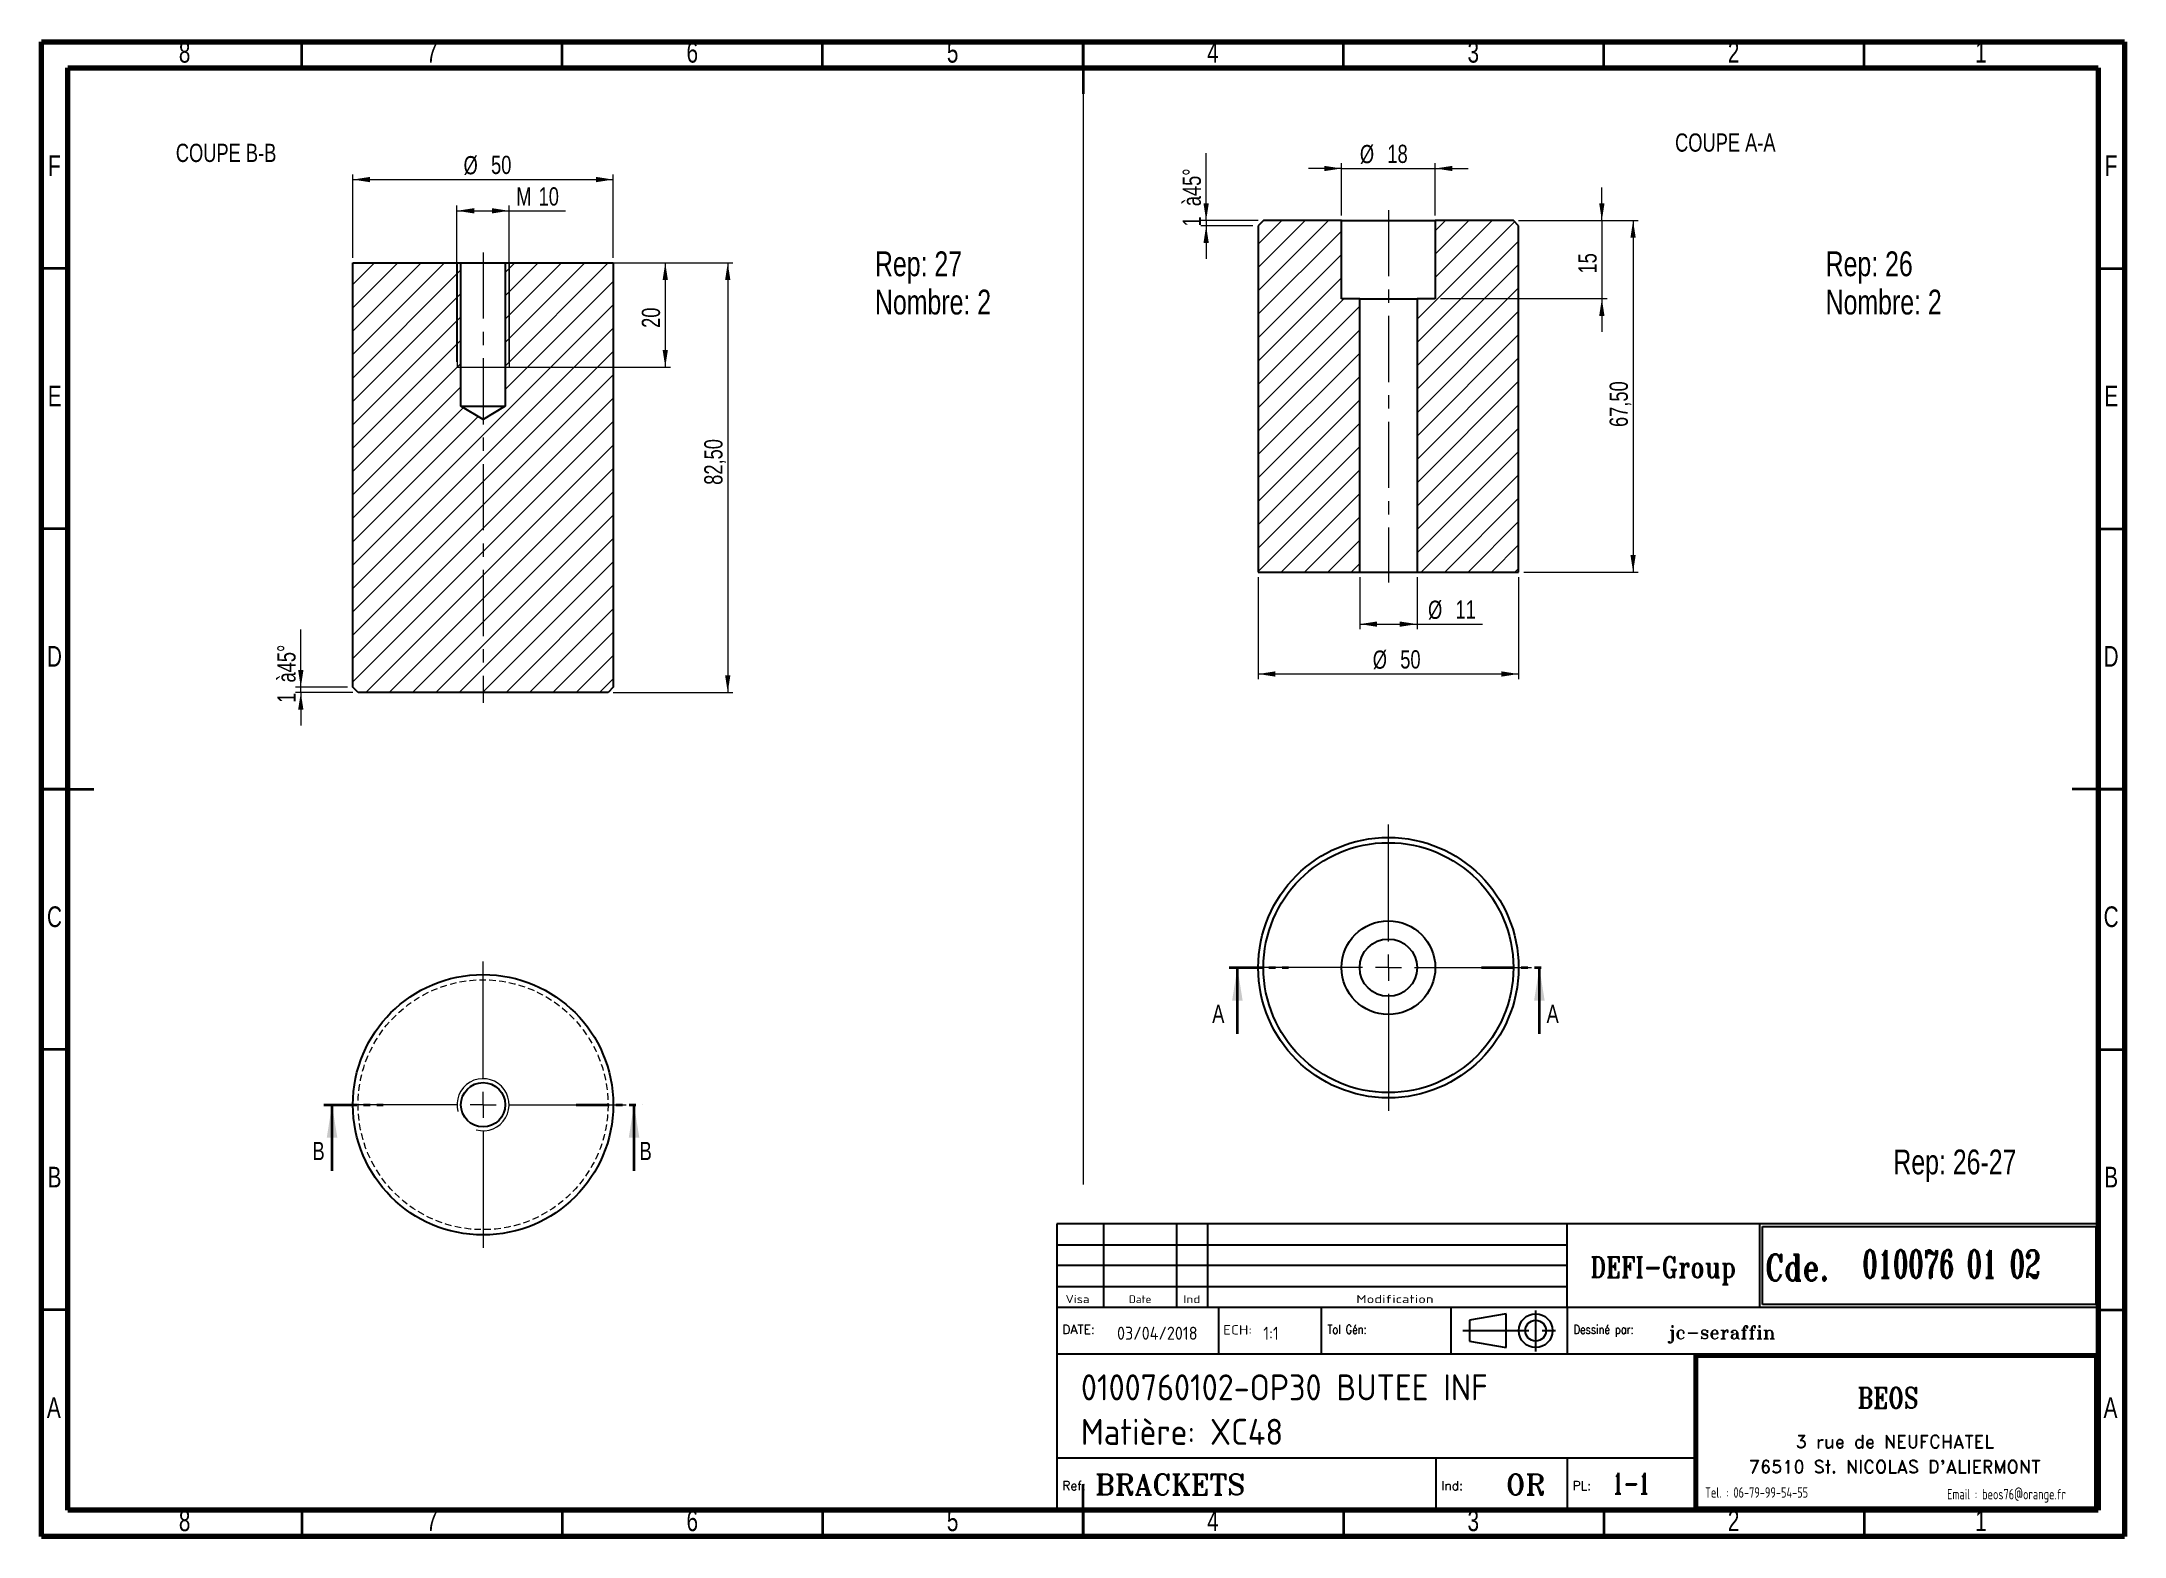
# Model space of a CAD drawing. Header units: millimetres. Extents: x 15 to 415, y 5 to 292.
import ezdxf

# ---------------------------------------------------------------- set-up
doc = ezdxf.new("R2010")
doc.units = ezdxf.units.MM
for name, pattern in [('CENTERX2', [20.32, 12.7, -2.54, 2.54, -2.54]), ('HIDDEN', [1.905, 1.27, -0.635]), ('PHANTOM', [12.7, 6.35, -1.27, 1.27, -1.27, 1.27, -1.27])]:
    doc.linetypes.add(name, pattern=pattern)
doc.layers.add('DIMENSIONS', color=176, linetype='Continuous')
doc.styles.add('SLDTEXTSTYLE0', font='TXT', dxfattribs={"width": 0.75})
doc.styles.add('SLDTEXTSTYLE1', font='ISOCP')
doc.styles.add('SLDTEXTSTYLE10', font='ISOCP', dxfattribs={"width": 1.147311})
doc.styles.add('SLDTEXTSTYLE11', font='ISOCP', dxfattribs={"width": 1.385904})
doc.styles.add('SLDTEXTSTYLE12', font='ISOCP', dxfattribs={"width": 1.246461})
doc.styles.add('SLDTEXTSTYLE13', font='ROMAND')
doc.styles.add('SLDTEXTSTYLE2', font='ROMANT', dxfattribs={"width": 0.8})
doc.styles.add('SLDTEXTSTYLE3', font='ISOCP', dxfattribs={"width": 0.8})
doc.styles.add('SLDTEXTSTYLE4', font='ROMANS', dxfattribs={"width": 0.8})
doc.styles.add('SLDTEXTSTYLE5', font='ROMANT')
doc.styles.add('SLDTEXTSTYLE6', font='ROMANS')
doc.styles.add('SLDTEXTSTYLE7', font='ROMANT', dxfattribs={"width": 0.65})
doc.styles.add('SLDTEXTSTYLE8', font='ISOCP', dxfattribs={"width": 1.446157})
doc.styles.add('SLDTEXTSTYLE9', font='ISOCP', dxfattribs={"width": 1.294402})
doc.dimstyles.new('SLDDIMSTYLE0', dxfattribs={"dimtxt": 3.5, "dimasz": 3.302, "dimexe": 0, "dimexo": 0.0625, "dimgap": 0.875, "dimtad": 1, "dimrnd": 1e-09, "dimzin": 12, "dimdsep": 46, "dimtxsty": 'SLDTEXTSTYLE0', "dimsah": 1, "dimcen": 0.09, "dimadec": 0, "dimazin": 3, "dimtfac": 1, "dimtmove": 0, "dimatfit": 0, "dimfxl": 1, "dimfrac": 2, "dimtolj": 1, "dimtzin": 12, "dimarcsym": 0})
doc.dimstyles.new('SLDDIMSTYLE1', dxfattribs={"dimtxt": 3.5, "dimasz": 3.302, "dimexe": 0, "dimexo": 0.0625, "dimgap": 0.875, "dimtad": 1, "dimrnd": 1e-09, "dimzin": 12, "dimdsep": 46, "dimtxsty": 'SLDTEXTSTYLE0', "dimsah": 1, "dimcen": 0.09, "dimadec": 0, "dimazin": 3, "dimtfac": 1, "dimtofl": 0, "dimtmove": 0, "dimatfit": 3, "dimfxl": 1, "dimfrac": 2, "dimtolj": 1, "dimtzin": 12, "dimarcsym": 0})

# ---------------------------------------------------------------- blocks, each defined once
blk = doc.blocks.new('SW_NOTE_0')
at = {"color": 0, "linetype": 'Continuous', "lineweight": 0, "char_height": 4.763, "attachment_point": 1, "style": 'SLDTEXTSTYLE0'}
for s, insert in [('Rep: 27', (0, 6.14)), ('Nombre: 2', (0, -1.21))]:
    blk.add_mtext(s, dxfattribs=dict(at, insert=insert))
blk = doc.blocks.new('SW_NOTE_1')
at = {"color": 0, "linetype": 'Continuous', "lineweight": 0, "char_height": 4.763, "attachment_point": 1, "style": 'SLDTEXTSTYLE0'}
for s, insert in [('Rep: 26', (0, 6.14)), ('Nombre: 2', (0, -1.21))]:
    blk.add_mtext(s, dxfattribs=dict(at, insert=insert))
blk = doc.blocks.new('SW_CENTERMARKSYMBOL_0')
at = {"color": 0, "linetype": 'Continuous', "lineweight": 0}
for p, q in [((0, 5), (0, 27.5)), ((-5, 0), (-27.5, 0)), ((0, 0), (-2.5, 0)), ((0, 0), (0, 2.5)), ((0, 0), (0, -2.5)), ((0, 0), (2.5, 0)), ((5, 0), (27.5, 0)), ((0, -5), (0, -27.5))]:
    blk.add_line(p, q, dxfattribs=at)
blk = doc.blocks.new('_D')
at = {"color": 7, "linetype": 'Continuous', "lineweight": 18}
for p, q in [((314.65, 257.68), (314.65, 264.03)), ((298.65, 257.68), (315.65, 257.68)), ((314.65, 257.68), (314.65, 242.68)), ((283.65, 242.68), (315.65, 242.68)), ((314.65, 242.68), (314.65, 236.33))]:
    blk.add_line(p, q, dxfattribs=at)
for points in [[(314.65, 257.68), (315.16, 260.98), (314.14, 260.98)], [(314.65, 242.68), (314.14, 239.37), (315.16, 239.37)]]:
    blk.add_solid(points, dxfattribs=at)
at = {"color": 7, "linetype": 'Continuous', "lineweight": 18, "insert": (310.14, 247.51), "char_height": 3.5, "attachment_point": 1, "rotation": 90, "style": 'SLDTEXTSTYLE0'}
blk.add_mtext('15', dxfattribs=at)
blk = doc.blocks.new('_D_1')
at = {"color": 7, "linetype": 'Continuous', "lineweight": 18}
for p, q in [((264.65, 258.68), (264.65, 268.68)), ((282.65, 258.68), (282.65, 268.68)), ((264.65, 267.68), (258.3, 267.68)), ((264.65, 267.68), (282.65, 267.68)), ((282.65, 267.68), (289, 267.68))]:
    blk.add_line(p, q, dxfattribs=at)
for points in [[(264.65, 267.68), (261.35, 268.18), (261.35, 267.17)], [(282.65, 267.68), (285.95, 267.17), (285.95, 268.18)]]:
    blk.add_solid(points, dxfattribs=at)
at = {"color": 7, "linetype": 'Continuous', "lineweight": 18, "char_height": 3.5, "attachment_point": 1, "style": 'SLDTEXTSTYLE0'}
for s, insert in [('%%c', (268.18, 272.19)), ('18', (273.46, 272.24))]:
    blk.add_mtext(s, dxfattribs=dict(at, insert=insert))
blk = doc.blocks.new('_D_2')
at = {"color": 7, "linetype": 'Continuous', "lineweight": 18}
for p, q in [((268.15, 189.18), (268.15, 179.18)), ((279.15, 189.18), (279.15, 179.18)), ((268.15, 180.18), (279.15, 180.18)), ((279.15, 180.18), (291.72, 180.18))]:
    blk.add_line(p, q, dxfattribs=at)
for points in [[(268.15, 180.18), (271.45, 179.67), (271.45, 180.68)], [(279.15, 180.18), (275.85, 180.68), (275.85, 179.67)]]:
    blk.add_solid(points, dxfattribs=at)
at = {"color": 7, "linetype": 'Continuous', "lineweight": 18, "char_height": 3.5, "attachment_point": 1, "style": 'SLDTEXTSTYLE0'}
for s, insert in [('%%c', (281.27, 184.69)), ('11', (286.54, 184.74))]:
    blk.add_mtext(s, dxfattribs=dict(at, insert=insert))
blk = doc.blocks.new('_D_3')
at = {"color": 7, "linetype": 'Continuous', "lineweight": 18}
for p, q in [((248.65, 189.18), (248.65, 169.6)), ((298.65, 189.18), (298.65, 169.6)), ((298.65, 170.6), (248.65, 170.6))]:
    blk.add_line(p, q, dxfattribs=at)
for points in [[(248.65, 170.6), (251.95, 170.09), (251.95, 171.11)], [(298.65, 170.6), (295.35, 171.11), (295.35, 170.09)]]:
    blk.add_solid(points, dxfattribs=at)
at = {"color": 7, "linetype": 'Continuous', "lineweight": 18, "char_height": 3.5, "attachment_point": 1, "style": 'SLDTEXTSTYLE0'}
for s, insert in [('%%c', (270.65, 175.11)), ('50', (275.93, 175.16))]:
    blk.add_mtext(s, dxfattribs=dict(at, insert=insert))
blk = doc.blocks.new('_D_4')
at = {"color": 7, "linetype": 'Continuous', "lineweight": 18}
for p, q in [((238.65, 257.68), (238.65, 270.63)), ((248.65, 257.68), (237.65, 257.68)), ((247.65, 256.68), (237.65, 256.68)), ((238.65, 257.68), (238.65, 256.68)), ((238.65, 256.68), (238.65, 250.33))]:
    blk.add_line(p, q, dxfattribs=at)
for points in [[(238.65, 257.68), (239.16, 260.98), (238.14, 260.98)], [(238.65, 256.68), (238.14, 253.37), (239.16, 253.37)]]:
    blk.add_solid(points, dxfattribs=at)
at = {"color": 7, "linetype": 'Continuous', "lineweight": 18, "char_height": 3.5, "attachment_point": 1, "rotation": 90, "style": 'SLDTEXTSTYLE0'}
for s, insert in [('à45°', (234.14, 260.43)), ('1', (234.14, 256.53))]:
    blk.add_mtext(s, dxfattribs=dict(at, insert=insert))
blk = doc.blocks.new('_D_5')
at = {"color": 7, "linetype": 'Continuous', "lineweight": 18}
for p, q in [((298.65, 257.68), (321.65, 257.68)), ((320.65, 257.68), (320.65, 190.18)), ((299.65, 190.18), (321.65, 190.18))]:
    blk.add_line(p, q, dxfattribs=at)
for points in [[(320.65, 257.68), (320.14, 254.37), (321.16, 254.37)], [(320.65, 190.18), (321.16, 193.48), (320.14, 193.48)]]:
    blk.add_solid(points, dxfattribs=at)
at = {"color": 7, "linetype": 'Continuous', "lineweight": 18, "insert": (316.14, 218.03), "char_height": 3.5, "attachment_point": 1, "rotation": 90, "style": 'SLDTEXTSTYLE0'}
blk.add_mtext('67,50', dxfattribs=at)
blk = doc.blocks.new('SW_CENTERMARKSYMBOL_1')
at = {"color": 0, "linetype": 'Continuous', "lineweight": 0}
for p, q in [((0, 5), (0, 27.5)), ((-5, 0), (-27.5, 0)), ((0, 0), (-2.5, 0)), ((0, 0), (0, 2.5)), ((0, 0), (0, -2.5)), ((0, 0), (2.5, 0)), ((5, 0), (27.5, 0)), ((0, -5), (0, -27.5))]:
    blk.add_line(p, q, dxfattribs=at)
blk = doc.blocks.new('_D_6')
at = {"color": 7, "linetype": 'Continuous', "lineweight": 18}
for p, q in [((94.77, 230.55), (94.77, 260.55)), ((104.77, 230.55), (104.77, 260.55)), ((94.77, 259.55), (104.77, 259.55)), ((104.77, 259.55), (115.61, 259.55))]:
    blk.add_line(p, q, dxfattribs=at)
for points in [[(94.77, 259.55), (98.07, 259.04), (98.07, 260.06)], [(104.77, 259.55), (101.47, 260.06), (101.47, 259.04)]]:
    blk.add_solid(points, dxfattribs=at)
at = {"color": 7, "linetype": 'Continuous', "lineweight": 18, "char_height": 3.5, "attachment_point": 1, "style": 'SLDTEXTSTYLE0'}
for s, insert in [('M', (106.15, 264.06)), ('10', (110.44, 264.06))]:
    blk.add_mtext(s, dxfattribs=dict(at, insert=insert))
blk = doc.blocks.new('_D_7')
at = {"color": 7, "linetype": 'Continuous', "lineweight": 18}
for p, q in [((74.77, 250.55), (74.77, 266.55)), ((74.77, 265.55), (124.77, 265.55)), ((124.77, 250.55), (124.77, 266.55))]:
    blk.add_line(p, q, dxfattribs=at)
for points in [[(74.77, 265.55), (78.07, 265.04), (78.07, 266.06)], [(124.77, 265.55), (121.47, 266.06), (121.47, 265.04)]]:
    blk.add_solid(points, dxfattribs=at)
at = {"color": 7, "linetype": 'Continuous', "lineweight": 18, "char_height": 3.5, "attachment_point": 1, "style": 'SLDTEXTSTYLE0'}
for s, insert in [('%%c', (96.03, 270.06)), ('50', (101.31, 270.12))]:
    blk.add_mtext(s, dxfattribs=dict(at, insert=insert))
blk = doc.blocks.new('_D_8')
at = {"color": 7, "linetype": 'Continuous', "lineweight": 18}
for p, q in [((95.77, 249.55), (135.77, 249.55)), ((134.77, 249.55), (134.77, 229.55)), ((95.77, 229.55), (135.77, 229.55))]:
    blk.add_line(p, q, dxfattribs=at)
for points in [[(134.77, 249.55), (134.26, 246.25), (135.28, 246.25)], [(134.77, 229.55), (135.28, 232.85), (134.26, 232.85)]]:
    blk.add_solid(points, dxfattribs=at)
at = {"color": 7, "linetype": 'Continuous', "lineweight": 18, "insert": (130.26, 237.07), "char_height": 3.5, "attachment_point": 1, "rotation": 90, "style": 'SLDTEXTSTYLE0'}
blk.add_mtext('20', dxfattribs=at)
blk = doc.blocks.new('_D_9')
at = {"color": 7, "linetype": 'Continuous', "lineweight": 18}
for p, q in [((125.77, 249.55), (147.77, 249.55)), ((146.77, 249.55), (146.77, 167.05)), ((124.77, 167.05), (147.77, 167.05))]:
    blk.add_line(p, q, dxfattribs=at)
for points in [[(146.77, 249.55), (146.26, 246.25), (147.28, 246.25)], [(146.77, 167.05), (147.28, 170.35), (146.26, 170.35)]]:
    blk.add_solid(points, dxfattribs=at)
at = {"color": 7, "linetype": 'Continuous', "lineweight": 18, "insert": (142.26, 206.93), "char_height": 3.5, "attachment_point": 1, "rotation": 90, "style": 'SLDTEXTSTYLE0'}
blk.add_mtext('82,50', dxfattribs=at)
blk = doc.blocks.new('_D_10')
at = {"color": 7, "linetype": 'Continuous', "lineweight": 18}
for p, q in [((64.77, 168.05), (64.77, 179.17)), ((73.77, 168.05), (63.77, 168.05)), ((64.77, 167.05), (64.77, 168.05)), ((74.77, 167.05), (63.77, 167.05)), ((64.77, 167.05), (64.77, 160.7))]:
    blk.add_line(p, q, dxfattribs=at)
for points in [[(64.77, 168.05), (65.28, 171.35), (64.26, 171.35)], [(64.77, 167.05), (64.26, 163.75), (65.28, 163.75)]]:
    blk.add_solid(points, dxfattribs=at)
at = {"color": 7, "linetype": 'Continuous', "lineweight": 18, "char_height": 3.5, "attachment_point": 1, "rotation": 90, "style": 'SLDTEXTSTYLE0'}
for s, insert in [('à45°', (60.26, 168.97)), ('1', (60.26, 165.07))]:
    blk.add_mtext(s, dxfattribs=dict(at, insert=insert))

msp = doc.modelspace()

# ---------------------------------------------------------------- hatches: boundary and pattern name
at = {"linetype": 'Continuous', "lineweight": 18}
h = msp.add_hatch(dxfattribs=at)
h.set_pattern_fill('ANSI31', style=0)
h.paths.add_polyline_path([(264.652, 242.676), (264.652, 257.676), (249.652, 257.676), (248.652, 256.676), (248.652, 190.176), (268.152, 190.176), (268.152, 242.676)], flags=0)
h = msp.add_hatch(dxfattribs=at)
h.set_pattern_fill('ANSI31', style=0)
h.paths.add_polyline_path([(298.652, 256.676), (297.652, 257.676), (282.652, 257.676), (282.652, 242.676), (279.152, 242.676), (279.152, 190.176), (298.652, 190.176)], flags=0)
h = msp.add_hatch(dxfattribs=at)
h.set_pattern_fill('ANSI31', style=0)
h.paths.add_polyline_path([(123.772, 167.052), (124.772, 168.052), (124.772, 249.552), (104.022, 249.552), (104.022, 222.052), (99.772, 219.499), (95.522, 222.052), (95.522, 249.552), (74.772, 249.552), (74.772, 168.052), (75.772, 167.052)], flags=0)

# ---------------------------------------------------------------- linework, layer by layer
at = {"color": 7, "linetype": 'Continuous', "lineweight": 70}
for p, q in [((15, 5), (15, 292)), ((15, 292), (415, 292)), ((415, 292), (415, 5)), ((20, 10), (20, 287)), ((20, 287), (410, 287)), ((410, 287), (410, 10)), ((410, 10), (20, 10)), ((415, 5), (15, 5))]:
    msp.add_line(p, q, dxfattribs=at)
at = {"color": 7, "linetype": 'Continuous', "lineweight": 35}
for p, q in [((65, 287), (65, 292)), ((115, 287), (115, 292)), ((165, 287), (165, 292)), ((215, 292), (215, 282)), ((215, 287), (215, 292)), ((265, 287), (265, 292)), ((315, 287), (315, 292)), ((365, 287), (365, 292)), ((20, 248.5), (15, 248.5)), ((410, 248.5), (415, 248.5)), ((20, 198.5), (15, 198.5)), ((410, 198.5), (415, 198.5)), ((15, 148.5), (25, 148.5)), ((20, 148.5), (15, 148.5)), ((415, 148.5), (405, 148.5)), ((410, 148.5), (415, 148.5)), ((244.652, 101.508), (244.652, 114.208)), ((302.652, 101.508), (302.652, 114.208)), ((20, 98.5), (15, 98.5)), ((410, 98.5), (415, 98.5)), ((70.772, 75.187), (70.772, 87.887)), ((128.772, 75.187), (128.772, 87.887)), ((20, 48.5), (15, 48.5)), ((410, 48.5), (415, 48.5)), ((215, 5), (215, 15)), ((65, 10), (65, 5)), ((115, 10), (115, 5)), ((165, 10), (165, 5)), ((215, 10), (215, 5)), ((265, 10), (265, 5)), ((315, 10), (315, 5)), ((365, 10), (365, 5))]:
    msp.add_line(p, q, dxfattribs=at)
at = {"color": 7, "linetype": 'Continuous', "lineweight": 18}
for p, q in [((215, 282), (215, 72.58)), ((94.772, 249.552), (94.772, 229.552)), ((104.772, 249.552), (104.772, 229.552)), ((94.772, 229.552), (104.772, 229.552))]:
    msp.add_line(p, q, dxfattribs=at)
at = {"color": 7, "linetype": 'Continuous', "lineweight": 25}
for p, q in [((249.652, 257.676), (248.652, 256.676)), ((248.652, 256.676), (248.652, 190.176)), ((264.652, 257.676), (249.652, 257.676)), ((264.652, 242.676), (264.652, 257.676)), ((264.652, 257.676), (282.652, 257.676)), ((282.652, 257.676), (282.652, 242.676)), ((297.652, 257.676), (282.652, 257.676)), ((298.652, 256.676), (297.652, 257.676)), ((298.652, 190.176), (298.652, 256.676)), ((74.772, 168.052), (74.772, 249.552)), ((74.772, 249.552), (95.522, 249.552)), ((95.522, 222.052), (95.522, 249.552)), ((95.522, 249.552), (104.022, 249.552)), ((104.022, 249.552), (104.022, 222.052)), ((104.022, 249.552), (124.772, 249.552)), ((124.772, 249.552), (124.772, 168.052)), ((268.152, 242.676), (264.652, 242.676)), ((268.152, 190.176), (268.152, 242.676)), ((268.152, 242.676), (279.152, 242.676)), ((279.152, 242.676), (279.152, 190.176)), ((282.652, 242.676), (279.152, 242.676)), ((99.772, 219.499), (95.522, 222.052)), ((95.522, 222.052), (104.022, 222.052)), ((104.022, 222.052), (99.772, 219.499)), ((248.652, 190.176), (268.152, 190.176)), ((268.152, 190.176), (279.152, 190.176)), ((279.152, 190.176), (298.652, 190.176)), ((75.772, 167.052), (74.772, 168.052)), ((124.772, 168.052), (123.772, 167.052)), ((123.772, 167.052), (75.772, 167.052))]:
    msp.add_line(p, q, dxfattribs=at)
at = {"color": 7, "linetype": 'CENTERX2', "lineweight": 18}
for p, q in [((273.652, 259.676), (273.652, 188.176)), ((99.772, 251.552), (99.772, 168.052)), ((99.772, 168.052), (99.772, 165.052))]:
    msp.add_line(p, q, dxfattribs=at)
at = {"color": 7, "linetype": 'PHANTOM', "lineweight": 35}
for p, q in [((243.064, 114.208), (255.771, 114.208)), ((291.539, 114.208), (304.239, 114.208)), ((69.185, 87.887), (81.891, 87.887)), ((117.66, 87.887), (130.36, 87.887))]:
    msp.add_line(p, q, dxfattribs=at)
at = {"color": 7, "linetype": 'Continuous', "lineweight": 25}
for centre, radius in [((273.652, 114.208), 25), ((273.652, 114.208), 24), ((273.652, 114.208), 9), ((273.652, 114.208), 5.5), ((99.772, 87.887), 25), ((99.772, 87.887), 4.25)]:
    msp.add_circle(centre, radius, dxfattribs=at)
at = {"color": 7, "linetype": 'HIDDEN', "lineweight": 18}
msp.add_circle((99.772, 87.887), 24, dxfattribs=at)
at = {"color": 7, "linetype": 'Continuous', "lineweight": 18}
msp.add_arc((99.772, 87.887), 5, 255, 195, dxfattribs=at)
at = {"color": 7, "linetype": 'Continuous', "lineweight": 35}
for points in [[(244.652, 114.208), (243.636, 107.858), (245.668, 107.858)], [(302.652, 114.208), (301.636, 107.858), (303.668, 107.858)], [(70.772, 87.887), (69.756, 81.537), (71.788, 81.537)], [(128.772, 87.887), (127.756, 81.537), (129.788, 81.537)]]:
    msp.add_solid(points, dxfattribs=at)
at = {"layer": 'DIMENSIONS', "color": 3}
for p, q in [((308, 65), (210, 65)), ((219, 49), (219, 65)), ((233, 49), (233, 65)), ((239, 49), (239, 65)), ((210, 61), (308, 61)), ((308, 57), (210, 57)), ((210, 53), (308, 53))]:
    msp.add_line(p, q, dxfattribs=at)
at = {"layer": 'DIMENSIONS', "color": 6}
for p, q in [((210, 65), (210, 10)), ((410, 10), (410, 65)), ((410, 40), (332.384, 40)), ((332.384, 40), (332.384, 10)), ((409.8, 39.8), (332.584, 39.8)), ((332.584, 39.8), (332.584, 10.2)), ((409.6, 39.6), (332.784, 39.6)), ((332.784, 39.6), (332.784, 10.4)), ((409.4, 39.4), (332.984, 39.4)), ((332.984, 39.4), (332.984, 10.6)), ((409.4, 10.6), (409.4, 39.4)), ((409.6, 10.4), (409.6, 39.6)), ((409.8, 10.2), (409.8, 39.8)), ((210, 10), (410, 10)), ((332.584, 10.2), (409.8, 10.2)), ((332.784, 10.4), (409.6, 10.4)), ((332.984, 10.6), (409.4, 10.6))]:
    msp.add_line(p, q, dxfattribs=at)
at = {"layer": 'DIMENSIONS', "color": 1}
for p, q in [((410, 65), (308, 65)), ((308, 49), (308, 65)), ((345, 49), (345, 65)), ((345.5, 49.5), (345.5, 64.5)), ((345.5, 64.5), (409.5, 64.5)), ((409.5, 64.5), (409.5, 49.5)), ((210, 49), (410, 49)), ((241, 49), (241, 40)), ((260.731, 49), (260.731, 40)), ((285.62, 49), (285.62, 40)), ((308, 49), (308, 40)), ((409.5, 49.5), (345.5, 49.5)), ((332.384, 40), (210, 40)), ((332.384, 20), (210, 20)), ((282.792, 20), (282.792, 10)), ((308, 20), (308, 10))]:
    msp.add_line(p, q, dxfattribs=at)
at = {"layer": 'DIMENSIONS'}
for p, q in [((345.5, 49.5), (345.5, 64.5)), ((345.5, 64.5), (409.5, 64.5)), ((409.5, 64.5), (409.5, 49.5)), ((409.5, 49.5), (345.5, 49.5))]:
    msp.add_line(p, q, dxfattribs=at)
at = {"layer": 'DIMENSIONS', "color": 3, "linetype": 'CENTERX2'}
for p, q in [((301.934, 48.348), (301.934, 40.513)), ((287.946, 44.5), (306.201, 44.5))]:
    msp.add_line(p, q, dxfattribs=at)
at = {"layer": 'DIMENSIONS', "color": 7}
for p, q in [((296.244, 47.75), (289.244, 46.5)), ((289.244, 46.5), (289.244, 42.5)), ((296.244, 41.25), (296.244, 47.75)), ((289.244, 42.5), (296.244, 41.25))]:
    msp.add_line(p, q, dxfattribs=at)
for radius in [3.25, 2]:
    msp.add_circle((301.934, 44.5), radius, dxfattribs=at)

# ---------------------------------------------------------------- block references
at = {"color": 7, "linetype": 'Continuous', "lineweight": 0}
for name, p in [('SW_NOTE_0', (175.045, 245.614)), ('SW_NOTE_1', (357.629, 245.614)), ('SW_CENTERMARKSYMBOL_0', (273.652, 114.208)), ('SW_CENTERMARKSYMBOL_1', (99.772, 87.887))]:
    msp.add_blockref(name, p, dxfattribs=at)

# ---------------------------------------------------------------- texts
at = {"color": 7, "linetype": 'Continuous', "lineweight": 0, "style": 'SLDTEXTSTYLE0'}
for s, insert, char_height, attachment_point in [('8', (42.46, 291.973), 3.969, 2), ('6', (139.96, 291.973), 3.969, 2), ('3', (289.96, 291.973), 3.969, 2), ('2', (339.96, 291.973), 3.969, 2), ('7', (89.96, 291.973), 3.969, 2), ('5', (189.96, 291.973), 3.969, 2), ('4', (239.96, 291.973), 3.969, 2), ('1', (387.46, 291.973), 3.969, 2), ('COUPE B-B', (50.423, 272.425), 3.5, 2), ('COUPE A-A', (338.365, 274.408), 3.5, 2), ('F', (17.458, 270.223), 3.969, 2), ('F', (412.458, 270.223), 3.969, 2), ('E', (17.508, 225.973), 3.969, 2), ('E', (412.508, 225.973), 3.969, 2), ('D', (17.453, 175.973), 3.969, 2), ('D', (412.453, 175.973), 3.969, 2), ('C', (17.459, 125.973), 3.969, 2), ('C', (412.459, 125.973), 3.969, 2), ('Rep: 26-27', (370.637, 79.277), 4.7625, 1), ('B', (17.471, 75.973), 3.969, 2), ('B', (412.471, 75.973), 3.969, 2), ('A', (17.34, 31.723), 3.969, 2), ('A', (412.34, 31.723), 3.969, 2), ('8', (42.46, 9.973), 3.969, 2), ('7', (89.96, 9.973), 3.969, 2), ('6', (139.96, 9.973), 3.969, 2), ('5', (189.96, 9.973), 3.969, 2), ('4', (239.96, 9.973), 3.969, 2), ('3', (289.96, 9.973), 3.969, 2), ('2', (339.96, 9.973), 3.969, 2), ('1', (387.46, 9.973), 3.969, 2)]:
    msp.add_mtext(s, dxfattribs=dict(at, insert=insert, char_height=char_height, attachment_point=attachment_point))
at = {"color": 7, "linetype": 'Continuous', "char_height": 3.5, "attachment_point": 1, "style": 'SLDTEXTSTYLE0'}
for s, insert in [('A', (239.816, 107.069)), ('A', (304.034, 107.069)), ('B', (67.019, 80.748)), ('B', (129.844, 80.748))]:
    msp.add_mtext(s, dxfattribs=dict(at, insert=insert))
at = {"layer": 'DIMENSIONS'}
for s, insert, char_height, attachment_point, style in [('DEFI-Group', (326.42, 58.701), 4, 2, 'SLDTEXTSTYLE2'), ('Cde.', (346, 59.126), 5, 1, 'SLDTEXTSTYLE2'), ('010076 01 02', (364.671, 59.94), 5.29167, 1, 'SLDTEXTSTYLE7'), ('Visa', (211.655, 51.348), 1.5671, 1, 'SLDTEXTSTYLE12'), ('Date', (223.824, 51.283), 1.4924, 1, 'SLDTEXTSTYLE10'), ('Ind', (234.254, 51.283), 1.4924, 1, 'SLDTEXTSTYLE11'), ('Modification', (267.489, 51.348), 1.56705, 1, 'SLDTEXTSTYLE8'), ('DATE:', (211.034, 45.598), 1.7277, 1, 'SLDTEXTSTYLE6'), ('03/04/2018', (221.533, 45.253), 2.5, 1, 'SLDTEXTSTYLE1'), ('ECH:', (241.911, 45.56), 1.8141, 1, 'SLDTEXTSTYLE9'), ('1:1', (249.62, 45.24), 2.5, 1, 'SLDTEXTSTYLE1'), ('Tol Gén:', (261.952, 45.598), 1.7277, 1, 'SLDTEXTSTYLE4'), ('Dessiné par:', (309.221, 45.598), 1.72768, 1, 'SLDTEXTSTYLE4'), ('jc-seraffin', (327.355, 45.42), 2.5, 1, 'SLDTEXTSTYLE5'), ('0100760102-OP30 BUTEE INF', (214.603, 36.107), 5, 1, 'SLDTEXTSTYLE1'), ('BEOS', (369.571, 33.595), 4, 2, 'SLDTEXTSTYLE2'), ('Matière: XC48', (214.603, 27.564), 5, 1, 'SLDTEXTSTYLE1'), ('3 rue de NEUFCHATEL', (370.909, 24.448), 2.5, 2, 'SLDTEXTSTYLE13'), ('BRACKETS', (217.337, 16.951), 4, 1, 'SLDTEXTSTYLE5'), ('OR', (296.194, 16.951), 4, 1, 'SLDTEXTSTYLE5'), ('1-1', (316.651, 17.173), 4, 1, 'SLDTEXTSTYLE7'), ("76510 St. NICOLAS D'ALIERMONT", (370.903, 19.623), 2.5, 2, 'SLDTEXTSTYLE13'), ('Ref:', (211.034, 15.598), 1.7277, 1, 'SLDTEXTSTYLE6'), ('Ind:', (283.826, 15.598), 1.7277, 1, 'SLDTEXTSTYLE6'), ('PL:', (309.034, 15.598), 1.7277, 1, 'SLDTEXTSTYLE6'), ('Tel. : 06-79-99-54-55', (344.36, 14.429), 2, 2, 'SLDTEXTSTYLE3'), ('Email : beos76@orange.fr', (392.372, 14.097), 2, 2, 'SLDTEXTSTYLE3')]:
    msp.add_mtext(s, dxfattribs=dict(at, insert=insert, char_height=char_height, attachment_point=attachment_point, style=style))

# ---------------------------------------------------------------- dimensions: what is measured, and where the dimension line sits
at = {"color": 7, "linetype": 'Continuous', "lineweight": 18}
for base, p1, p2, text, dimstyle, picture, middle in [((282.652, 267.676), (264.652, 257.676), (282.652, 257.676), '%%c<>', 'SLDDIMSTYLE0', '_D_1', (273.405, 267.676)), ((124.772, 265.552), (74.772, 249.552), (124.772, 249.552), '%%c<>', 'SLDDIMSTYLE1', '_D_7', (101.254, 265.552)), ((104.772, 259.552), (94.772, 229.552), (104.772, 229.552), 'M10<>', 'SLDDIMSTYLE1', '_D_6', (110.882, 259.552)), ((248.652, 170.597), (298.652, 190.176), (248.652, 190.176), '%%c<>', 'SLDDIMSTYLE1', '_D_3', (275.874, 170.597)), ((279.152, 180.176), (268.152, 190.176), (279.152, 190.176), '%%c<>', 'SLDDIMSTYLE1', '_D_2', (286.491, 180.176))]:
    dim = msp.add_linear_dim(base=base, p1=p1, p2=p2, text=text, dimstyle=dimstyle, dxfattribs=at)
    dim.commit()
    dim.dimension.update_dxf_attribs({"geometry": picture, "text_midpoint": middle, "dimtype": 160})
for base, p1, p2, picture, middle in [((238.652, 256.676), (249.652, 257.676), (248.652, 256.676), '_D_4', (238.652, 263.58)), ((64.772, 168.052), (75.772, 167.052), (74.772, 168.052), '_D_10', (64.772, 172.121))]:
    dim = msp.add_linear_dim(base=base, p1=p1, p2=p2, angle=90, text='<> à45°', dimstyle='SLDDIMSTYLE0', dxfattribs=at)
    dim.commit()
    dim.dimension.update_dxf_attribs({"geometry": picture, "text_midpoint": middle, "dimtype": 160})
for base, p1, p2, dimstyle, picture, middle in [((314.652, 242.676), (297.652, 257.676), (282.652, 242.676), 'SLDDIMSTYLE0', '_D', (314.652, 250.097)), ((320.652, 190.176), (297.652, 257.676), (298.652, 190.176), 'SLDDIMSTYLE1', '_D_5', (320.652, 223.85)), ((134.772, 229.552), (94.772, 249.552), (94.772, 229.552), 'SLDDIMSTYLE0', '_D_8', (134.772, 239.658)), ((146.772, 167.052), (124.772, 249.552), (123.772, 167.052), 'SLDDIMSTYLE1', '_D_9', (146.772, 212.747))]:
    dim = msp.add_linear_dim(base=base, p1=p1, p2=p2, angle=90, dimstyle=dimstyle, dxfattribs=at)
    dim.commit()
    dim.dimension.update_dxf_attribs({"geometry": picture, "text_midpoint": middle, "dimtype": 160})

doc.saveas('drawing.dxf')
